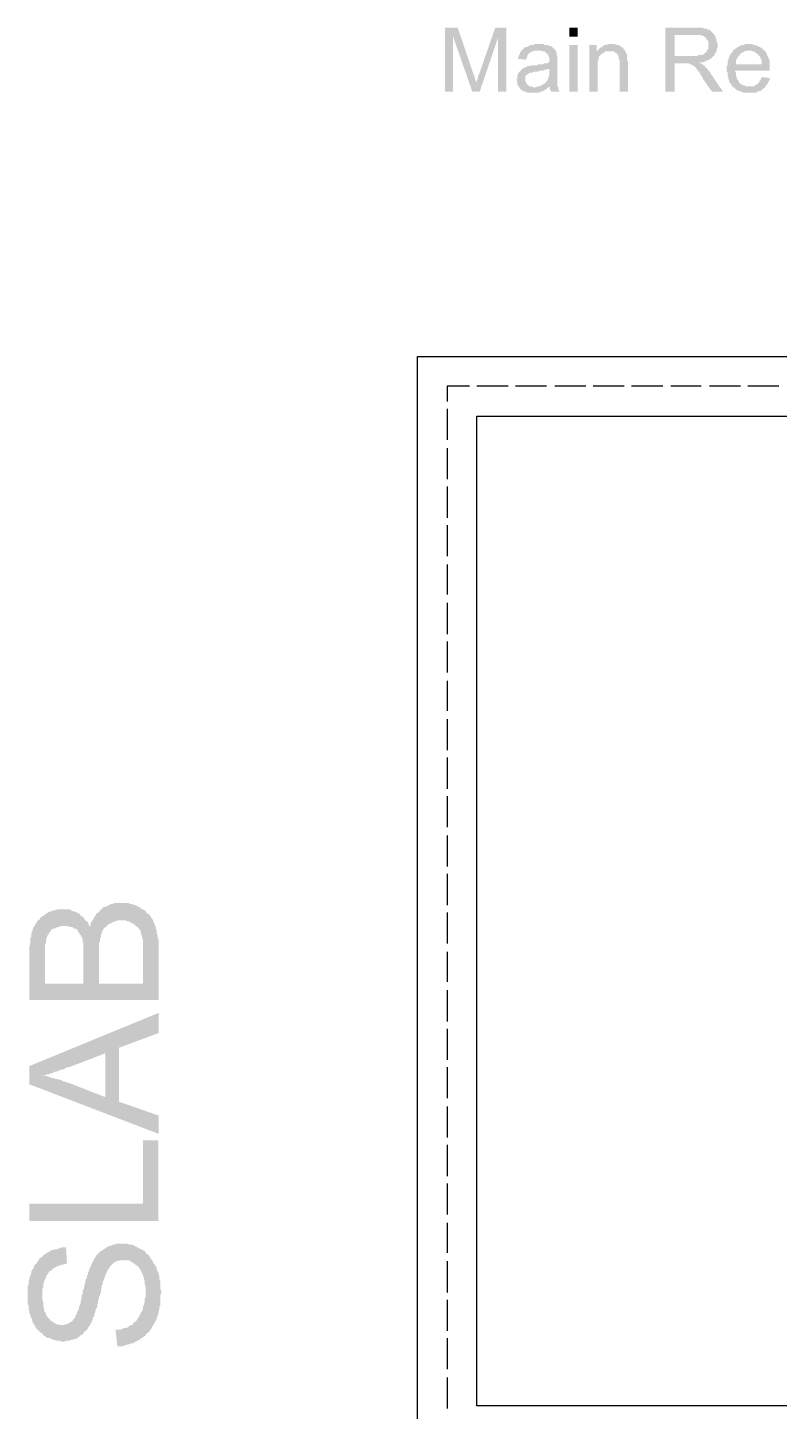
# Model space of a CAD drawing. Header units: millimetres. Extents: x 1427 to 15417, y 3138 to 22257.
# Drawn here: x 1427 to 4341, y 16894 to 22254 of the extents above; entities that cross this region are included whole.
import ezdxf

# ---------------------------------------------------------------- set-up
doc = ezdxf.new("R2010")
doc.units = ezdxf.units.MM
doc.layers.add('PDF_0', color=7, linetype='Continuous')

msp = doc.modelspace()

# ---------------------------------------------------------------- hatches: boundary and pattern name
at = {"layer": 'PDF_0', "transparency": 33554559}
for points in [[(3044.7, 22005.5), (3044.7, 22253.8), (3094.3, 22253.8), (3154.6, 22076.5), (3154.6, 22072.9), (3158.2, 22069.4), (3158.2, 22065.8), (3158.2, 22062.3), (3161.7, 22058.7), (3161.7, 22055.2), (3161.7, 22051.6), (3165.3, 22048.1), (3165.3, 22044.6), (3165.3, 22044.6), (3165.3, 22041), (3165.3, 22041), (3165.3, 22044.6), (3168.8, 22044.6), (3168.8, 22048.1), (3168.8, 22051.6), (3172.4, 22055.2), (3172.4, 22058.7), (3172.4, 22062.3), (3172.4, 22065.8), (3175.9, 22069.4), (3175.9, 22072.9), (3179.5, 22076.5), (3179.5, 22080), (3179.5, 22080), (3239.8, 22253.8), (3282.3, 22253.8), (3282.3, 22005.5), (3250.4, 22005.5), (3250.4, 22214.8), (3179.5, 22005.5), (3151.1, 22005.5), (3076.6, 22218.4), (3076.6, 22005.5)], [(3605.1, 22005.5), (3605.1, 22186.4), (3633.5, 22186.4), (3633.5, 22161.6), (3633.5, 22161.6), (3637, 22165.2), (3640.6, 22168.7), (3640.6, 22172.2), (3644.1, 22172.2), (3647.7, 22175.8), (3647.7, 22175.8), (3651.2, 22179.3), (3654.8, 22179.3), (3658.3, 22182.9), (3658.3, 22182.9), (3661.9, 22186.4), (3665.4, 22186.4), (3669, 22186.4), (3672.5, 22186.4), (3676.1, 22190), (3679.6, 22190), (3683.2, 22190), (3686.7, 22190), (3690.2, 22190), (3690.2, 22190), (3693.8, 22190), (3697.3, 22190), (3700.9, 22190), (3704.4, 22190), (3708, 22186.4), (3711.5, 22186.4), (3715.1, 22186.4), (3718.6, 22186.4), (3722.2, 22182.9), (3725.7, 22182.9), (3725.7, 22179.3), (3729.3, 22179.3), (3732.8, 22175.8), (3736.4, 22175.8), (3736.4, 22172.2), (3739.9, 22168.7), (3739.9, 22168.7), (3743.5, 22165.2), (3743.5, 22161.6), (3747, 22158.1), (3747, 22158.1), (3747, 22154.5), (3750.5, 22151), (3750.5, 22147.4), (3750.5, 22147.4), (3750.5, 22143.9), (3750.5, 22140.3), (3750.5, 22136.8), (3750.5, 22136.8), (3750.5, 22133.2), (3750.5, 22126.1), (3754.1, 22122.6), (3754.1, 22119), (3754.1, 22115.5), (3754.1, 22005.5), (3722.2, 22005.5), (3722.2, 22115.5), (3722.2, 22119), (3722.2, 22122.6), (3722.2, 22126.1), (3722.2, 22129.7), (3718.6, 22133.2), (3718.6, 22136.8), (3718.6, 22140.3), (3718.6, 22143.9), (3718.6, 22143.9), (3715.1, 22147.4), (3715.1, 22147.4), (3711.5, 22151), (3711.5, 22154.5), (3708, 22154.5), (3704.4, 22158.1), (3700.9, 22158.1), (3700.9, 22161.6), (3697.3, 22161.6), (3693.8, 22161.6), (3690.2, 22161.6), (3686.7, 22161.6), (3683.2, 22161.6), (3679.6, 22161.6), (3676.1, 22161.6), (3672.5, 22161.6), (3669, 22161.6), (3665.4, 22161.6), (3665.4, 22158.1), (3661.9, 22158.1), (3658.3, 22154.5), (3654.8, 22154.5), (3651.2, 22151), (3651.2, 22151), (3647.7, 22147.4), (3647.7, 22147.4), (3644.1, 22143.9), (3644.1, 22143.9), (3640.6, 22140.3), (3640.6, 22136.8), (3640.6, 22133.2), (3640.6, 22129.7), (3637, 22126.1), (3637, 22122.6), (3637, 22119), (3637, 22115.5), (3637, 22111.9), (3637, 22108.4), (3637, 22104.9), (3637, 22005.5)], [(1934.3, 17631.2), (1434.2, 17631.2), (1434.2, 17698.6), (1874, 17698.6), (1874, 17943.3), (1934.3, 17943.3)], [(1774.8, 17145.9), (1767.7, 17209.7), (1774.8, 17209.7), (1785.4, 17209.7), (1792.5, 17213.3), (1796.1, 17213.3), (1803.1, 17216.8), (1810.2, 17216.8), (1817.3, 17220.4), (1820.9, 17223.9), (1828, 17227.5), (1831.5, 17227.5), (1835.1, 17231), (1838.6, 17238.1), (1845.7, 17241.7), (1849.3, 17245.2), (1852.8, 17252.3), (1856.4, 17255.9), (1859.9, 17262.9), (1863.4, 17270), (1867, 17277.1), (1870.5, 17280.7), (1870.5, 17284.2), (1874.1, 17291.3), (1874.1, 17298.4), (1877.6, 17305.5), (1877.6, 17309.1), (1881.2, 17316.2), (1881.2, 17323.2), (1881.2, 17330.3), (1884.7, 17337.4), (1884.7, 17344.5), (1884.7, 17351.6), (1884.7, 17355.2), (1884.7, 17362.3), (1884.7, 17369.4), (1884.7, 17376.5), (1881.2, 17383.5), (1881.2, 17390.6), (1881.2, 17397.7), (1877.6, 17404.8), (1877.6, 17411.9), (1874.1, 17419), (1874.1, 17422.6), (1870.5, 17429.7), (1867, 17436.8), (1863.4, 17443.8), (1859.9, 17447.4), (1856.4, 17454.5), (1849.3, 17458), (1845.7, 17461.6), (1842.2, 17465.1), (1835.1, 17468.7), (1831.5, 17472.2), (1824.4, 17475.8), (1817.3, 17479.3), (1810.2, 17479.3), (1803.1, 17479.3), (1799.6, 17479.3), (1792.5, 17479.3), (1785.4, 17479.3), (1778.3, 17475.8), (1771.2, 17475.8), (1767.7, 17472.2), (1760.6, 17468.7), (1757, 17465.1), (1753.5, 17461.6), (1749.9, 17458), (1746.4, 17454.5), (1742.8, 17447.4), (1739.3, 17443.8), (1735.8, 17436.8), (1732.2, 17429.7), (1728.7, 17422.6), (1728.7, 17419), (1725.1, 17415.5), (1725.1, 17408.4), (1721.6, 17404.8), (1721.6, 17401.3), (1718, 17394.2), (1718, 17387.1), (1714.5, 17380), (1714.5, 17372.9), (1710.9, 17365.8), (1710.9, 17355.2), (1707.4, 17344.5), (1703.8, 17337.4), (1703.8, 17333.9), (1700.3, 17323.2), (1700.3, 17316.2), (1696.7, 17305.5), (1696.7, 17298.4), (1693.2, 17291.3), (1689.6, 17284.2), (1689.6, 17277.1), (1686.1, 17270), (1686.1, 17262.9), (1682.6, 17259.4), (1679, 17252.3), (1679, 17248.8), (1675.5, 17241.7), (1675.5, 17238.1), (1671.9, 17234.6), (1668.4, 17227.5), (1664.8, 17223.9), (1661.3, 17216.8), (1657.7, 17209.7), (1654.2, 17206.2), (1647.1, 17202.6), (1643.5, 17195.6), (1640, 17192), (1632.9, 17188.5), (1629.3, 17184.9), (1625.8, 17181.4), (1618.7, 17177.8), (1615.2, 17174.3), (1608.1, 17174.3), (1601, 17170.7), (1593.9, 17170.7), (1590.3, 17167.2), (1583.2, 17167.2), (1576.1, 17167.2), (1569, 17163.6), (1565.5, 17163.6), (1558.4, 17163.6), (1551.3, 17167.2), (1544.2, 17167.2), (1537.1, 17167.2), (1530, 17170.7), (1522.9, 17170.7), (1519.4, 17174.3), (1512.3, 17177.8), (1505.2, 17177.8), (1498.1, 17181.4), (1494.6, 17184.9), (1494.6, 17184.9), (1487.5, 17188.5), (1483.9, 17195.6), (1476.8, 17199.1), (1473.3, 17202.6), (1469.7, 17206.2), (1462.6, 17213.3), (1459.1, 17216.8), (1455.5, 17223.9), (1452, 17231), (1448.4, 17234.6), (1444.9, 17241.7), (1444.9, 17248.8), (1441.4, 17255.9), (1437.8, 17262.9), (1437.8, 17266.5), (1434.3, 17273.6), (1434.3, 17280.7), (1430.7, 17287.8), (1430.7, 17294.9), (1430.7, 17302), (1427.2, 17309.1), (1427.2, 17316.2), (1427.2, 17319.7), (1427.2, 17330.3), (1427.2, 17337.4), (1427.2, 17341), (1427.2, 17348.1), (1427.2, 17355.2), (1427.2, 17362.3), (1427.2, 17369.4), (1427.2, 17376.5), (1430.7, 17383.5), (1430.7, 17390.6), (1430.7, 17397.7), (1434.3, 17404.8), (1434.3, 17411.9), (1437.8, 17415.5), (1437.8, 17422.6), (1441.4, 17429.7), (1441.4, 17436.8), (1444.9, 17440.3), (1448.4, 17447.4), (1452, 17450.9), (1452, 17458), (1459.1, 17465.1), (1462.6, 17468.7), (1466.2, 17475.8), (1469.7, 17479.3), (1473.3, 17486.4), (1480.4, 17490), (1483.9, 17493.5), (1487.5, 17497.1), (1494.6, 17504.1), (1498.1, 17504.1), (1501.7, 17507.7), (1508.7, 17511.2), (1515.8, 17514.8), (1519.4, 17518.3), (1526.5, 17518.3), (1533.6, 17521.9), (1540.7, 17521.9), (1547.8, 17525.4), (1551.3, 17525.4), (1558.4, 17529), (1565.5, 17529), (1572.6, 17529), (1576.1, 17529), (1579.7, 17465.1), (1572.6, 17465.1), (1565.5, 17461.6), (1558.4, 17461.6), (1551.3, 17458), (1544.2, 17458), (1540.7, 17454.5), (1533.6, 17450.9), (1526.5, 17447.4), (1522.9, 17443.8), (1519.4, 17440.3), (1512.3, 17436.8), (1508.7, 17433.2), (1508.7, 17429.7), (1505.2, 17426.1), (1501.7, 17422.6), (1498.1, 17415.5), (1498.1, 17411.9), (1494.6, 17404.8), (1491, 17397.7), (1491, 17394.2), (1487.5, 17387.1), (1487.5, 17380), (1487.5, 17372.9), (1483.9, 17365.8), (1483.9, 17358.7), (1483.9, 17348.1), (1483.9, 17344.5), (1483.9, 17333.9), (1483.9, 17326.8), (1487.5, 17319.7), (1487.5, 17312.6), (1487.5, 17302), (1487.5, 17298.4), (1491, 17291.3), (1491, 17284.2), (1494.6, 17277.1), (1498.1, 17273.6), (1498.1, 17266.5), (1501.7, 17262.9), (1505.2, 17259.4), (1505.2, 17255.9), (1512.3, 17252.3), (1515.8, 17245.2), (1522.9, 17241.7), (1526.5, 17238.1), (1533.6, 17234.6), (1537.1, 17231), (1544.2, 17231), (1551.3, 17227.5), (1558.4, 17227.5), (1558.4, 17227.5), (1565.5, 17227.5), (1572.6, 17231), (1579.7, 17231), (1586.8, 17234.6), (1590.3, 17238.1), (1597.4, 17241.7), (1601, 17245.2), (1604.5, 17248.8), (1604.5, 17252.3), (1608.1, 17252.3), (1611.6, 17259.4), (1611.6, 17262.9), (1615.2, 17266.5), (1618.7, 17273.6), (1618.7, 17277.1), (1622.3, 17284.2), (1625.8, 17291.3), (1625.8, 17298.4), (1629.3, 17305.5), (1632.9, 17312.6), (1632.9, 17323.2), (1636.4, 17330.3), (1636.4, 17341), (1640, 17348.1), (1640, 17358.7), (1643.5, 17365.8), (1647.1, 17376.5), (1647.1, 17383.5), (1650.6, 17390.6), (1650.6, 17397.7), (1654.2, 17408.4), (1657.7, 17411.9), (1657.7, 17419), (1661.3, 17426.1), (1661.3, 17433.2), (1664.8, 17436.8), (1664.8, 17443.8), (1668.4, 17447.4), (1668.4, 17450.9), (1671.9, 17454.5), (1671.9, 17458), (1675.5, 17465.1), (1679, 17472.2), (1682.6, 17479.3), (1686.1, 17486.4), (1689.6, 17490), (1693.2, 17497.1), (1696.7, 17500.6), (1703.8, 17507.7), (1707.4, 17511.2), (1710.9, 17514.8), (1718, 17518.3), (1721.6, 17521.9), (1721.6, 17521.9), (1728.7, 17525.4), (1732.2, 17529), (1739.3, 17532.5), (1746.4, 17536.1), (1753.5, 17536.1), (1757, 17539.6), (1764.1, 17539.6), (1771.2, 17543.2), (1778.3, 17543.2), (1785.4, 17543.2), (1792.5, 17543.2), (1792.5, 17543.2), (1799.6, 17543.2), (1806.7, 17543.2), (1813.8, 17543.2), (1820.9, 17539.6), (1828, 17539.6), (1835.1, 17539.6), (1838.6, 17536.1), (1845.7, 17532.5), (1852.8, 17529), (1859.9, 17525.4), (1863.4, 17521.9), (1867, 17521.9), (1874.1, 17518.3), (1881.2, 17514.8), (1884.7, 17507.7), (1888.3, 17504.1), (1895.4, 17500.6), (1898.9, 17493.5), (1902.5, 17490), (1906, 17482.9), (1909.6, 17479.3), (1913.1, 17472.2), (1916.7, 17465.1), (1920.2, 17461.6), (1923.7, 17454.5), (1927.3, 17450.9), (1927.3, 17443.8), (1930.8, 17436.8), (1934.4, 17429.7), (1934.4, 17426.1), (1937.9, 17419), (1937.9, 17411.9), (1937.9, 17404.8), (1941.5, 17397.7), (1941.5, 17390.6), (1941.5, 17383.5), (1941.5, 17376.5), (1941.5, 17369.4), (1945, 17362.3), (1945, 17358.7), (1945, 17351.6), (1941.5, 17344.5), (1941.5, 17333.9), (1941.5, 17326.8), (1941.5, 17319.7), (1941.5, 17312.6), (1941.5, 17305.5), (1937.9, 17298.4), (1937.9, 17291.3), (1937.9, 17287.8), (1934.4, 17280.7), (1934.4, 17273.6), (1930.8, 17266.5), (1930.8, 17262.9), (1927.3, 17255.9), (1927.3, 17248.8), (1923.7, 17245.2), (1920.2, 17238.1), (1916.7, 17231), (1913.1, 17227.5), (1909.6, 17220.4), (1906, 17213.3), (1902.5, 17209.7), (1898.9, 17202.6), (1895.4, 17199.1), (1888.3, 17195.6), (1884.7, 17188.5), (1881.2, 17184.9), (1874.1, 17181.4), (1870.5, 17177.8), (1863.4, 17174.3), (1859.9, 17170.7), (1852.8, 17167.2), (1845.7, 17163.6), (1838.6, 17160.1), (1835.1, 17156.5), (1828, 17156.5), (1820.9, 17153), (1813.8, 17153), (1810.2, 17149.4), (1803.1, 17149.4), (1796.1, 17145.9), (1789, 17145.9), (1781.9, 17145.9), (1774.8, 17145.9)]]:
    msp.add_hatch(color=256, dxfattribs=at).paths.add_polyline_path(points)
h = msp.add_hatch(color=256, dxfattribs=at)
h.paths.add_polyline_path([(3899.5, 22005.5), (3899.5, 22253.8), (4013, 22253.8), (4016.6, 22253.8), (4020.1, 22253.8), (4023.7, 22253.8), (4027.2, 22253.8), (4030.8, 22253.8), (4037.9, 22253.8), (4041.4, 22253.8), (4041.4, 22253.8), (4045, 22253.8), (4048.5, 22250.3), (4052.1, 22250.3), (4055.6, 22250.3), (4059.2, 22250.3), (4059.2, 22250.3), (4062.7, 22246.7), (4066.2, 22246.7), (4069.8, 22246.7), (4073.3, 22243.2), (4073.3, 22243.2), (4076.9, 22239.6), (4080.4, 22236.1), (4080.4, 22236.1), (4084, 22232.5), (4087.5, 22229), (4087.5, 22225.5), (4091.1, 22225.5), (4091.1, 22221.9), (4094.6, 22218.4), (4094.6, 22214.8), (4094.6, 22211.3), (4098.2, 22207.7), (4098.2, 22204.2), (4098.2, 22200.6), (4098.2, 22197.1), (4101.7, 22193.5), (4101.7, 22190), (4101.7, 22186.4), (4101.7, 22186.4), (4101.7, 22182.9), (4101.7, 22179.3), (4101.7, 22175.8), (4098.2, 22172.2), (4098.2, 22168.7), (4098.2, 22165.2), (4098.2, 22161.6), (4094.6, 22158.1), (4094.6, 22158.1), (4091.1, 22154.5), (4091.1, 22151), (4087.5, 22147.4), (4087.5, 22143.9), (4084, 22143.9), (4084, 22140.3), (4080.4, 22140.3), (4080.4, 22136.8), (4076.9, 22136.8), (4073.3, 22133.2), (4073.3, 22133.2), (4069.8, 22129.7), (4066.2, 22129.7), (4062.7, 22126.1), (4059.2, 22126.1), (4055.6, 22126.1), (4055.6, 22122.6), (4052.1, 22122.6), (4048.5, 22122.6), (4045, 22119), (4037.9, 22119), (4034.3, 22119), (4030.8, 22119), (4030.8, 22119), (4034.3, 22115.5), (4037.9, 22115.5), (4041.4, 22111.9), (4045, 22111.9), (4045, 22108.4), (4048.5, 22108.4), (4052.1, 22104.9), (4052.1, 22104.9), (4055.6, 22101.3), (4055.6, 22097.8), (4059.2, 22097.8), (4062.7, 22094.2), (4062.7, 22090.7), (4066.2, 22087.1), (4069.8, 22087.1), (4069.8, 22083.6), (4073.3, 22080), (4073.3, 22076.5), (4076.9, 22072.9), (4076.9, 22072.9), (4123, 22005.5), (4080.4, 22005.5), (4045, 22055.2), (4045, 22058.7), (4041.4, 22062.3), (4041.4, 22065.8), (4037.9, 22069.4), (4034.3, 22072.9), (4034.3, 22076.5), (4030.8, 22080), (4030.8, 22083.6), (4027.2, 22083.6), (4027.2, 22087.1), (4023.7, 22087.1), (4023.7, 22090.7), (4023.7, 22090.7), (4020.1, 22094.2), (4016.6, 22097.8), (4016.6, 22101.3), (4013, 22101.3), (4009.5, 22104.9), (4009.5, 22104.9), (4005.9, 22108.4), (4002.4, 22108.4), (3998.9, 22111.9), (3995.3, 22111.9), (3991.8, 22111.9), (3991.8, 22115.5), (3988.2, 22115.5), (3984.7, 22115.5), (3981.1, 22115.5), (3977.6, 22115.5), (3974, 22115.5), (3974, 22115.5), (3935, 22115.5), (3935, 22005.5)], flags=0)
h.paths.add_polyline_path([(3935, 22143.9), (4005.9, 22143.9), (4009.5, 22143.9), (4013, 22143.9), (4016.6, 22143.9), (4020.1, 22143.9), (4023.7, 22143.9), (4027.2, 22147.4), (4030.8, 22147.4), (4034.3, 22147.4), (4037.9, 22147.4), (4041.4, 22147.4), (4041.4, 22147.4), (4045, 22151), (4048.5, 22151), (4048.5, 22154.5), (4052.1, 22154.5), (4055.6, 22158.1), (4059.2, 22161.6), (4059.2, 22161.6), (4059.2, 22165.2), (4062.7, 22168.7), (4062.7, 22168.7), (4066.2, 22172.2), (4066.2, 22175.8), (4066.2, 22179.3), (4066.2, 22182.9), (4066.2, 22186.4), (4066.2, 22190), (4066.2, 22193.5), (4066.2, 22197.1), (4066.2, 22200.6), (4062.7, 22204.2), (4062.7, 22204.2), (4059.2, 22207.7), (4059.2, 22211.3), (4055.6, 22214.8), (4055.6, 22214.8), (4052.1, 22218.4), (4048.5, 22218.4), (4048.5, 22221.9), (4045, 22221.9), (4041.4, 22221.9), (4037.9, 22225.5), (4034.3, 22225.5), (4030.8, 22225.5), (4027.2, 22225.5), (4023.7, 22225.5), (4020.1, 22225.5), (4016.6, 22225.5), (4013, 22225.5), (3935, 22225.5)], flags=0)
h = msp.add_hatch(color=256, dxfattribs=at)
h.paths.add_polyline_path([(3452.6, 22026.8), (3449, 22023.3), (3445.5, 22023.3), (3441.9, 22019.7), (3438.4, 22016.2), (3434.9, 22016.2), (3434.9, 22012.6), (3431.3, 22012.6), (3427.8, 22009.1), (3424.2, 22009.1), (3420.7, 22009.1), (3420.7, 22005.5), (3417.1, 22005.5), (3417.1, 22005.5), (3413.6, 22005.5), (3410, 22002), (3406.5, 22002), (3402.9, 22002), (3399.4, 22002), (3395.8, 22002), (3392.3, 22002), (3388.7, 22002), (3385.2, 22002), (3381.6, 22002), (3378.1, 22002), (3374.6, 22002), (3371, 22002), (3367.5, 22002), (3363.9, 22002), (3360.4, 22005.5), (3356.8, 22005.5), (3353.3, 22005.5), (3349.7, 22009.1), (3346.2, 22009.1), (3346.2, 22009.1), (3342.6, 22012.6), (3339.1, 22012.6), (3339.1, 22016.2), (3335.5, 22016.2), (3335.5, 22019.7), (3332, 22023.3), (3332, 22026.8), (3328.4, 22026.8), (3328.4, 22030.4), (3324.9, 22033.9), (3324.9, 22037.5), (3324.9, 22041), (3324.9, 22044.6), (3324.9, 22048.1), (3321.4, 22051.6), (3321.4, 22051.6), (3324.9, 22055.2), (3324.9, 22058.7), (3324.9, 22062.3), (3324.9, 22065.8), (3324.9, 22069.4), (3328.4, 22072.9), (3328.4, 22076.5), (3328.4, 22076.5), (3332, 22080), (3332, 22083.6), (3335.5, 22083.6), (3339.1, 22087.1), (3339.1, 22090.7), (3342.6, 22090.7), (3346.2, 22094.2), (3346.2, 22097.8), (3349.7, 22097.8), (3353.3, 22097.8), (3356.8, 22101.3), (3360.4, 22101.3), (3363.9, 22104.9), (3367.5, 22104.9), (3371, 22104.9), (3371, 22104.9), (3374.6, 22104.9), (3378.1, 22108.4), (3381.6, 22108.4), (3385.2, 22108.4), (3388.7, 22108.4), (3395.8, 22108.4), (3399.4, 22108.4), (3402.9, 22108.4), (3406.5, 22111.9), (3410, 22111.9), (3417.1, 22111.9), (3420.7, 22111.9), (3424.2, 22111.9), (3427.8, 22115.5), (3431.3, 22115.5), (3431.3, 22115.5), (3434.9, 22115.5), (3438.4, 22115.5), (3441.9, 22115.5), (3445.5, 22119), (3445.5, 22119), (3449, 22119), (3449, 22119), (3449, 22122.6), (3449, 22126.1), (3449, 22126.1), (3449, 22133.2), (3449, 22136.8), (3449, 22140.3), (3445.5, 22143.9), (3445.5, 22147.4), (3445.5, 22147.4), (3441.9, 22151), (3441.9, 22154.5), (3441.9, 22154.5), (3438.4, 22154.5), (3434.9, 22158.1), (3434.9, 22158.1), (3431.3, 22161.6), (3427.8, 22161.6), (3424.2, 22161.6), (3420.7, 22161.6), (3417.1, 22165.2), (3413.6, 22165.2), (3410, 22165.2), (3406.5, 22165.2), (3402.9, 22165.2), (3395.8, 22165.2), (3392.3, 22165.2), (3388.7, 22161.6), (3385.2, 22161.6), (3381.6, 22161.6), (3381.6, 22161.6), (3378.1, 22158.1), (3374.6, 22158.1), (3374.6, 22158.1), (3371, 22154.5), (3371, 22154.5), (3367.5, 22151), (3363.9, 22147.4), (3363.9, 22143.9), (3363.9, 22140.3), (3360.4, 22136.8), (3360.4, 22133.2), (3356.8, 22129.7), (3356.8, 22129.7), (3328.4, 22133.2), (3328.4, 22136.8), (3328.4, 22140.3), (3332, 22143.9), (3332, 22147.4), (3335.5, 22151), (3335.5, 22154.5), (3335.5, 22158.1), (3339.1, 22161.6), (3339.1, 22161.6), (3342.6, 22165.2), (3342.6, 22168.7), (3346.2, 22168.7), (3349.7, 22172.2), (3349.7, 22175.8), (3353.3, 22175.8), (3356.8, 22179.3), (3360.4, 22179.3), (3363.9, 22179.3), (3367.5, 22182.9), (3367.5, 22182.9), (3371, 22182.9), (3374.6, 22186.4), (3378.1, 22186.4), (3381.6, 22186.4), (3385.2, 22186.4), (3388.7, 22186.4), (3392.3, 22190), (3395.8, 22190), (3399.4, 22190), (3402.9, 22190), (3406.5, 22190), (3410, 22190), (3410, 22190), (3413.6, 22190), (3417.1, 22190), (3420.7, 22190), (3424.2, 22190), (3427.8, 22190), (3431.3, 22186.4), (3434.9, 22186.4), (3438.4, 22186.4), (3441.9, 22186.4), (3445.5, 22186.4), (3449, 22182.9), (3449, 22182.9), (3452.6, 22182.9), (3456.1, 22182.9), (3459.7, 22179.3), (3459.7, 22179.3), (3463.2, 22175.8), (3466.8, 22172.2), (3466.8, 22172.2), (3470.3, 22172.2), (3470.3, 22168.7), (3473.9, 22165.2), (3473.9, 22161.6), (3477.4, 22158.1), (3477.4, 22154.5), (3477.4, 22151), (3477.4, 22151), (3477.4, 22147.4), (3481, 22143.9), (3481, 22143.9), (3481, 22140.3), (3481, 22136.8), (3481, 22129.7), (3481, 22126.1), (3481, 22122.6), (3481, 22122.6), (3481, 22080), (3481, 22076.5), (3481, 22069.4), (3481, 22065.8), (3481, 22058.7), (3481, 22055.2), (3481, 22051.6), (3481, 22048.1), (3481, 22044.6), (3481, 22041), (3481, 22037.5), (3481, 22033.9), (3481, 22033.9), (3481, 22030.4), (3481, 22030.4), (3481, 22026.8), (3481, 22026.8), (3484.5, 22023.3), (3484.5, 22019.7), (3484.5, 22016.2), (3484.5, 22012.6), (3488.1, 22009.1), (3488.1, 22005.5), (3488.1, 22005.5), (3456.1, 22005.5), (3456.1, 22009.1), (3456.1, 22009.1), (3452.6, 22012.6), (3452.6, 22016.2), (3452.6, 22019.7), (3452.6, 22023.3), (3452.6, 22026.8)], flags=0)
h.paths.add_polyline_path([(3449, 22094.2), (3445.5, 22094.2), (3445.5, 22094.2), (3441.9, 22094.2), (3438.4, 22090.7), (3434.9, 22090.7), (3431.3, 22090.7), (3427.8, 22090.7), (3427.8, 22087.1), (3424.2, 22087.1), (3417.1, 22087.1), (3413.6, 22087.1), (3410, 22087.1), (3406.5, 22083.6), (3402.9, 22083.6), (3399.4, 22083.6), (3395.8, 22083.6), (3388.7, 22083.6), (3385.2, 22080), (3381.6, 22080), (3378.1, 22080), (3378.1, 22080), (3374.6, 22080), (3371, 22076.5), (3367.5, 22076.5), (3367.5, 22072.9), (3363.9, 22072.9), (3360.4, 22069.4), (3360.4, 22069.4), (3356.8, 22065.8), (3356.8, 22062.3), (3356.8, 22058.7), (3356.8, 22055.2), (3356.8, 22051.6), (3356.8, 22048.1), (3356.8, 22044.6), (3356.8, 22044.6), (3360.4, 22041), (3360.4, 22037.5), (3363.9, 22033.9), (3363.9, 22033.9), (3367.5, 22030.4), (3371, 22030.4), (3371, 22026.8), (3374.6, 22026.8), (3378.1, 22026.8), (3381.6, 22026.8), (3385.2, 22023.3), (3388.7, 22023.3), (3392.3, 22023.3), (3395.8, 22023.3), (3399.4, 22023.3), (3402.9, 22026.8), (3406.5, 22026.8), (3410, 22026.8), (3413.6, 22026.8), (3417.1, 22030.4), (3420.7, 22030.4), (3420.7, 22030.4), (3424.2, 22033.9), (3427.8, 22033.9), (3431.3, 22037.5), (3431.3, 22037.5), (3434.9, 22041), (3438.4, 22044.6), (3438.4, 22044.6), (3441.9, 22048.1), (3441.9, 22051.6), (3445.5, 22055.2), (3445.5, 22055.2), (3445.5, 22058.7), (3445.5, 22062.3), (3449, 22065.8), (3449, 22069.4), (3449, 22072.9), (3449, 22076.5), (3449, 22080), (3449, 22083.6), (3449, 22083.6)], flags=0)
h = msp.add_hatch(color=256, dxfattribs=at)
h.paths.add_polyline_path([(4272, 22062.3), (4303.9, 22058.7), (4303.9, 22055.2), (4303.9, 22051.6), (4300.4, 22048.1), (4300.4, 22044.6), (4296.8, 22041), (4296.8, 22037.5), (4293.3, 22037.5), (4293.3, 22033.9), (4289.7, 22030.4), (4289.7, 22026.8), (4286.2, 22026.8), (4286.2, 22023.3), (4282.6, 22019.7), (4279.1, 22019.7), (4279.1, 22016.2), (4275.5, 22016.2), (4275.5, 22012.6), (4272, 22012.6), (4268.4, 22009.1), (4264.9, 22009.1), (4261.3, 22009.1), (4261.3, 22005.5), (4257.8, 22005.5), (4254.3, 22005.5), (4250.7, 22002), (4247.2, 22002), (4243.6, 22002), (4240.1, 22002), (4236.5, 22002), (4233, 22002), (4229.4, 22002), (4225.9, 22002), (4225.9, 22002), (4222.3, 22002), (4218.8, 22002), (4215.2, 22002), (4211.7, 22002), (4208.1, 22002), (4204.6, 22002), (4201, 22002), (4197.5, 22005.5), (4194, 22005.5), (4190.4, 22005.5), (4186.9, 22009.1), (4183.3, 22009.1), (4179.8, 22009.1), (4179.8, 22012.6), (4176.2, 22012.6), (4172.7, 22016.2), (4169.1, 22016.2), (4169.1, 22019.7), (4165.6, 22023.3), (4162, 22023.3), (4162, 22023.3), (4158.5, 22026.8), (4158.5, 22030.4), (4154.9, 22030.4), (4154.9, 22033.9), (4151.4, 22037.5), (4151.4, 22041), (4147.8, 22041), (4147.8, 22044.6), (4147.8, 22048.1), (4144.3, 22051.6), (4144.3, 22055.2), (4144.3, 22058.7), (4140.7, 22062.3), (4140.7, 22065.8), (4140.7, 22069.4), (4140.7, 22072.9), (4140.7, 22076.5), (4140.7, 22080), (4137.2, 22083.6), (4137.2, 22087.1), (4137.2, 22090.7), (4137.2, 22094.2), (4137.2, 22097.8), (4137.2, 22101.3), (4137.2, 22104.9), (4140.7, 22108.4), (4140.7, 22111.9), (4140.7, 22115.5), (4140.7, 22119), (4140.7, 22122.6), (4140.7, 22126.1), (4144.3, 22129.7), (4144.3, 22133.2), (4144.3, 22136.8), (4147.8, 22140.3), (4147.8, 22143.9), (4147.8, 22143.9), (4151.4, 22147.4), (4151.4, 22151), (4154.9, 22154.5), (4154.9, 22154.5), (4158.5, 22158.1), (4158.5, 22161.6), (4162, 22165.2), (4162, 22165.2), (4165.6, 22168.7), (4165.6, 22168.7), (4169.1, 22172.2), (4172.7, 22172.2), (4176.2, 22175.8), (4176.2, 22175.8), (4179.8, 22179.3), (4183.3, 22179.3), (4186.9, 22182.9), (4190.4, 22182.9), (4190.4, 22182.9), (4194, 22186.4), (4197.5, 22186.4), (4201, 22186.4), (4204.6, 22186.4), (4208.1, 22190), (4211.7, 22190), (4215.2, 22190), (4218.8, 22190), (4222.3, 22190), (4222.3, 22190), (4225.9, 22190), (4229.4, 22190), (4233, 22190), (4236.5, 22190), (4240.1, 22186.4), (4243.6, 22186.4), (4247.2, 22186.4), (4250.7, 22186.4), (4254.3, 22182.9), (4257.8, 22182.9), (4261.3, 22182.9), (4261.3, 22179.3), (4264.9, 22179.3), (4268.4, 22175.8), (4272, 22175.8), (4272, 22172.2), (4275.5, 22172.2), (4279.1, 22168.7), (4282.6, 22165.2), (4282.6, 22165.2), (4286.2, 22161.6), (4286.2, 22161.6), (4289.7, 22158.1), (4289.7, 22154.5), (4293.3, 22154.5), (4293.3, 22151), (4293.3, 22147.4), (4296.8, 22143.9), (4296.8, 22140.3), (4296.8, 22136.8), (4300.4, 22136.8), (4300.4, 22133.2), (4300.4, 22129.7), (4303.9, 22126.1), (4303.9, 22122.6), (4303.9, 22119), (4303.9, 22115.5), (4303.9, 22111.9), (4303.9, 22108.4), (4303.9, 22104.9), (4303.9, 22101.3), (4303.9, 22094.2), (4303.9, 22094.2), (4303.9, 22094.2), (4303.9, 22087.1), (4303.9, 22087.1), (4169.1, 22087.1), (4169.1, 22083.6), (4172.7, 22080), (4172.7, 22076.5), (4172.7, 22072.9), (4172.7, 22069.4), (4172.7, 22065.8), (4176.2, 22062.3), (4176.2, 22058.7), (4176.2, 22055.2), (4179.8, 22051.6), (4179.8, 22051.6), (4183.3, 22048.1), (4183.3, 22044.6), (4186.9, 22041), (4186.9, 22041), (4190.4, 22037.5), (4190.4, 22037.5), (4194, 22033.9), (4197.5, 22033.9), (4201, 22030.4), (4204.6, 22030.4), (4208.1, 22030.4), (4208.1, 22026.8), (4211.7, 22026.8), (4215.2, 22026.8), (4218.8, 22026.8), (4222.3, 22026.8), (4225.9, 22026.8), (4229.4, 22026.8), (4233, 22026.8), (4236.5, 22026.8), (4240.1, 22026.8), (4243.6, 22026.8), (4243.6, 22030.4), (4247.2, 22030.4), (4250.7, 22033.9), (4254.3, 22033.9), (4257.8, 22037.5), (4257.8, 22037.5), (4261.3, 22041), (4261.3, 22044.6), (4264.9, 22044.6), (4264.9, 22048.1), (4268.4, 22051.6), (4268.4, 22055.2), (4272, 22058.7), (4272, 22062.3), (4272, 22062.3)], flags=0)
h.paths.add_polyline_path([(4172.7, 22111.9), (4272, 22111.9), (4272, 22115.5), (4272, 22119), (4272, 22126.1), (4272, 22129.7), (4268.4, 22129.7), (4268.4, 22133.2), (4268.4, 22136.8), (4264.9, 22140.3), (4264.9, 22143.9), (4261.3, 22143.9), (4261.3, 22147.4), (4257.8, 22151), (4257.8, 22151), (4254.3, 22154.5), (4250.7, 22154.5), (4247.2, 22158.1), (4247.2, 22158.1), (4243.6, 22161.6), (4240.1, 22161.6), (4236.5, 22161.6), (4233, 22165.2), (4229.4, 22165.2), (4225.9, 22165.2), (4222.3, 22165.2), (4218.8, 22165.2), (4215.2, 22165.2), (4211.7, 22165.2), (4208.1, 22161.6), (4208.1, 22161.6), (4204.6, 22161.6), (4201, 22158.1), (4197.5, 22158.1), (4194, 22154.5), (4190.4, 22154.5), (4190.4, 22151), (4186.9, 22151), (4186.9, 22147.4), (4183.3, 22143.9), (4183.3, 22143.9), (4179.8, 22140.3), (4179.8, 22136.8), (4176.2, 22133.2), (4176.2, 22129.7), (4176.2, 22129.7), (4172.7, 22126.1), (4172.7, 22122.6), (4172.7, 22119), (4172.7, 22115.5), (4172.7, 22111.9)], flags=0)
h = msp.add_hatch(color=256, dxfattribs=at)
h.paths.add_polyline_path([(1934.4, 18486.7), (1434.3, 18486.7), (1434.3, 18674.7), (1434.3, 18681.8), (1434.3, 18688.9), (1434.3, 18696), (1437.8, 18706.6), (1437.8, 18713.7), (1437.8, 18720.8), (1437.8, 18727.9), (1441.4, 18731.5), (1441.4, 18738.6), (1441.4, 18745.7), (1444.9, 18752.8), (1444.9, 18756.3), (1448.5, 18763.4), (1448.5, 18766.9), (1452, 18770.5), (1455.5, 18777.6), (1459.1, 18784.7), (1462.6, 18788.2), (1466.2, 18795.3), (1473.3, 18798.9), (1476.8, 18806), (1480.4, 18809.5), (1487.5, 18813.1), (1491, 18816.6), (1498.1, 18820.2), (1501.7, 18823.7), (1508.8, 18827.2), (1515.8, 18830.8), (1522.9, 18830.8), (1526.5, 18834.3), (1533.6, 18834.3), (1540.7, 18837.9), (1547.8, 18837.9), (1554.9, 18837.9), (1562, 18837.9), (1562, 18837.9), (1569.1, 18837.9), (1576.1, 18837.9), (1583.2, 18837.9), (1590.3, 18837.9), (1597.4, 18834.3), (1601, 18830.8), (1608.1, 18830.8), (1615.2, 18827.2), (1622.3, 18823.7), (1622.3, 18823.7), (1629.4, 18820.2), (1632.9, 18813.1), (1640, 18809.5), (1643.5, 18806), (1647.1, 18802.4), (1650.6, 18795.3), (1657.7, 18791.8), (1661.3, 18784.7), (1664.8, 18777.6), (1668.4, 18770.5), (1668.4, 18770.5), (1671.9, 18777.6), (1671.9, 18784.7), (1675.5, 18791.8), (1679, 18795.3), (1682.6, 18802.4), (1686.1, 18809.5), (1689.7, 18813.1), (1693.2, 18820.2), (1696.7, 18823.7), (1703.8, 18827.2), (1707.4, 18834.3), (1710.9, 18837.9), (1714.5, 18837.9), (1718, 18845), (1725.1, 18848.5), (1732.2, 18848.5), (1735.8, 18852.1), (1742.9, 18855.6), (1750, 18859.2), (1757, 18859.2), (1764.1, 18862.7), (1767.7, 18862.7), (1774.8, 18862.7), (1781.9, 18862.7), (1789, 18862.7), (1796.1, 18862.7), (1803.2, 18862.7), (1810.3, 18862.7), (1817.3, 18862.7), (1824.4, 18859.2), (1831.5, 18859.2), (1838.6, 18855.6), (1842.2, 18855.6), (1849.3, 18852.1), (1856.4, 18848.5), (1863.5, 18845), (1867, 18841.4), (1874.1, 18837.9), (1881.2, 18834.3), (1884.7, 18830.8), (1888.3, 18823.7), (1895.4, 18820.2), (1898.9, 18816.6), (1902.5, 18813.1), (1906, 18806), (1909.6, 18802.4), (1913.1, 18795.3), (1916.7, 18788.2), (1916.7, 18784.7), (1920.2, 18777.6), (1923.8, 18770.5), (1923.8, 18763.4), (1927.3, 18756.3), (1927.3, 18752.8), (1927.3, 18745.7), (1930.8, 18738.6), (1930.8, 18735), (1930.8, 18727.9), (1934.4, 18720.8), (1934.4, 18713.7), (1934.4, 18706.6), (1934.4, 18699.6), (1934.4, 18692.5), (1934.4, 18681.8), (1934.4, 18678.3)], flags=0)
h.paths.add_polyline_path([(1643.5, 18550.6), (1643.5, 18660.5), (1643.5, 18671.2), (1643.5, 18678.3), (1643.5, 18685.4), (1643.5, 18692.5), (1643.5, 18699.6), (1643.5, 18706.6), (1640, 18713.7), (1640, 18717.3), (1640, 18720.8), (1640, 18724.4), (1636.4, 18731.5), (1632.9, 18738.6), (1629.4, 18742.1), (1625.8, 18749.2), (1622.3, 18752.8), (1618.7, 18759.9), (1615.2, 18763.4), (1608.1, 18763.4), (1604.5, 18766.9), (1597.4, 18770.5), (1590.3, 18770.5), (1583.2, 18774), (1576.1, 18774), (1569.1, 18774), (1562, 18774), (1554.9, 18774), (1551.3, 18770.5), (1544.2, 18770.5), (1537.1, 18766.9), (1530, 18763.4), (1526.5, 18763.4), (1519.4, 18759.9), (1515.8, 18752.8), (1512.3, 18749.2), (1508.8, 18742.1), (1505.2, 18738.6), (1501.7, 18731.5), (1501.7, 18727.9), (1498.1, 18724.4), (1498.1, 18720.8), (1498.1, 18713.7), (1498.1, 18706.6), (1494.6, 18703.1), (1494.6, 18696), (1494.6, 18688.9), (1494.6, 18678.3), (1494.6, 18671.2), (1494.6, 18664.1), (1494.6, 18653.4), (1494.6, 18653.4), (1494.6, 18550.6)], flags=0)
h.paths.add_polyline_path([(1874.1, 18550.6), (1874.1, 18678.3), (1874.1, 18685.4), (1874.1, 18696), (1874.1, 18703.1), (1874.1, 18710.2), (1874.1, 18713.7), (1874.1, 18720.8), (1874.1, 18720.8), (1870.5, 18727.9), (1870.5, 18735), (1867, 18742.1), (1867, 18749.2), (1863.5, 18756.3), (1859.9, 18759.9), (1856.4, 18766.9), (1852.8, 18770.5), (1845.7, 18774), (1842.2, 18777.6), (1835.1, 18784.7), (1831.5, 18784.7), (1824.4, 18788.2), (1820.9, 18791.8), (1813.8, 18791.8), (1806.7, 18795.3), (1799.6, 18795.3), (1792.5, 18795.3), (1789, 18795.3), (1781.9, 18795.3), (1774.8, 18795.3), (1767.7, 18791.8), (1764.1, 18791.8), (1757, 18788.2), (1750, 18784.7), (1742.9, 18781.1), (1742.9, 18781.1), (1735.8, 18777.6), (1732.2, 18770.5), (1725.1, 18766.9), (1721.6, 18763.4), (1718, 18756.3), (1714.5, 18749.2), (1714.5, 18742.1), (1710.9, 18742.1), (1710.9, 18735), (1710.9, 18731.5), (1707.4, 18724.4), (1707.4, 18720.8), (1707.4, 18713.7), (1703.8, 18706.6), (1703.8, 18699.6), (1703.8, 18692.5), (1703.8, 18681.8), (1703.8, 18674.7), (1703.8, 18667.6), (1703.8, 18550.6)], flags=0)
h = msp.add_hatch(color=256, dxfattribs=at)
h.paths.add_polyline_path([(1934.4, 17968.8), (1434.3, 18160.4), (1434.3, 18231.3), (1934.4, 18437.1), (1934.4, 18359), (1781.9, 18302.3), (1781.9, 18093), (1934.4, 18039.8)], flags=0)
h.paths.add_polyline_path([(1728.7, 18110.7), (1728.7, 18281), (1590.3, 18227.8), (1583.2, 18227.8), (1576.1, 18224.2), (1569.1, 18220.7), (1562, 18217.1), (1554.9, 18217.1), (1547.8, 18213.6), (1540.7, 18210), (1533.6, 18210), (1526.5, 18206.5), (1519.4, 18202.9), (1515.8, 18202.9), (1508.8, 18199.4), (1501.7, 18199.4), (1498.1, 18195.9), (1491, 18195.9), (1487.5, 18192.3), (1494.6, 18192.3), (1501.7, 18192.3), (1508.8, 18188.8), (1512.3, 18188.8), (1519.4, 18185.2), (1526.5, 18185.2), (1533.6, 18181.7), (1540.7, 18181.7), (1547.8, 18178.1), (1554.9, 18178.1), (1562, 18174.6), (1565.5, 18171), (1572.6, 18171), (1579.7, 18167.5), (1583.2, 18167.5)], flags=0)

# ---------------------------------------------------------------- linework, layer by layer
at = {"layer": 'PDF_0', "lineweight": 25}
for points in [[(11167.3, 20979.6), (11167.3, 4698.7), (2938.1, 4698.7), (2938.1, 20979.6)], [(10940.3, 20749), (10940.3, 16914.7), (3168.7, 16914.7), (3168.7, 20749)]]:
    msp.add_lwpolyline(points, close=True, dxfattribs=at)
for points in [[(3055.2, 20805.8), (3055.2, 20866.1), (3140.3, 20866.1)], [(3168.7, 20866.1), (3289.3, 20866.1)], [(3317.7, 20866.1), (3438.3, 20866.1)], [(3470.2, 20866.1), (3590.8, 20866.1)], [(3619.2, 20866.1), (3739.8, 20866.1)], [(3768.2, 20866.1), (3888.8, 20866.1)], [(3920.7, 20866.1), (4037.7, 20866.1)], [(4069.7, 20866.1), (4190.3, 20866.1)], [(4218.6, 20866.1), (4339.2, 20866.1)], [(3055.2, 20656.8), (3055.2, 20777.4)], [(3055.2, 20504.3), (3055.2, 20624.9)], [(3055.2, 20355.3), (3055.2, 20475.9)], [(3055.2, 20206.4), (3055.2, 20327)], [(3055.2, 20057.4), (3055.2, 20174.4)], [(3055.2, 19904.9), (3055.2, 20025.5)], [(3055.2, 19755.9), (3055.2, 19876.5)], [(3055.2, 19606.9), (3055.2, 19724)], [(3055.2, 19454.4), (3055.2, 19575)], [(3055.2, 19305.4), (3055.2, 19426)], [(3055.2, 19156.4), (3055.2, 19277)], [(3055.2, 19003.9), (3055.2, 19124.5)], [(3055.2, 18854.9), (3055.2, 18975.5)], [(3055.2, 18706), (3055.2, 18826.6)], [(3055.2, 18557), (3055.2, 18674)], [(3055.2, 18404.5), (3055.2, 18525.1)], [(3055.2, 18255.5), (3055.2, 18376.1)], [(3055.2, 18106.5), (3055.2, 18227.1)], [(3055.2, 17954), (3055.2, 18074.6)], [(3055.2, 17805), (3055.2, 17925.6)], [(3055.2, 17656), (3055.2, 17776.6)], [(3055.2, 17507.1), (3055.2, 17624.1)], [(3055.2, 17354.5), (3055.2, 17475.1)], [(3055.2, 17205.6), (3055.2, 17326.2)], [(3055.2, 17056.6), (3055.2, 17177.2)], [(3055.2, 16904.1), (3055.2, 17024.7)]]:
    msp.add_lwpolyline(points, dxfattribs=at)
at = {"layer": 'PDF_0', "lineweight": 25, "transparency": 33554559}
for points in [[(3527.1, 22218.4), (3527.1, 22253.8), (3559, 22218.4), (3559, 22253.8)], [(3527.1, 22005.5), (3527.1, 22186.4), (3559, 22005.5), (3559, 22186.4)]]:
    msp.add_solid(points, dxfattribs=at)

doc.saveas('drawing.dxf')
